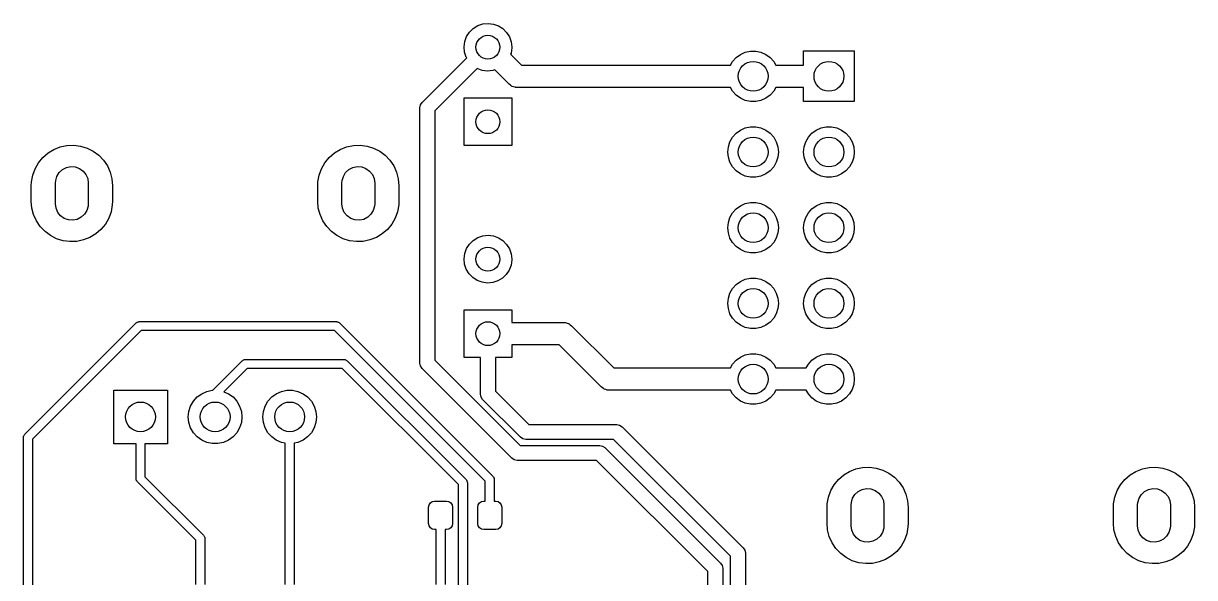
# Model space of a CAD drawing. Extents: x 123.2 to 169.8, y -142.4 to -48.3.
# Drawn here: x 126.67 to 165.93, y -66.86 to -48.26 of the extents above; entities that cross this region are included whole.
import ezdxf

# ---------------------------------------------------------------- set-up
doc = ezdxf.new("R2010")
doc.units = 0
doc.layers.add('BLACK', color=7, linetype='CONTINUOUS')

msp = doc.modelspace()

# ---------------------------------------------------------------- linework, layer by layer
at = {"layer": 'BLACK', "linetype": 'CONTINUOUS'}
for p, q in [((141.899, -48.3381), (142.068, -48.2807)), ((142.068, -48.2807), (142.246, -48.262)), ((142.246, -48.262), (142.423, -48.2831)), ((142.423, -48.2831), (142.591, -48.343)), ((141.523, -48.7063), (141.62, -48.5564)), ((141.62, -48.5564), (141.747, -48.4316)), ((141.747, -48.4316), (141.899, -48.3381)), ((142.591, -48.343), (142.741, -48.4385)), ((142.741, -48.4385), (142.867, -48.5651)), ((142.867, -48.5651), (142.961, -48.7163)), ((141.44, -49.0508), (141.462, -48.8739)), ((141.457, -49.2283), (141.44, -49.0508)), ((141.462, -48.8739), (141.523, -48.7063)), ((142.961, -48.7163), (143.02, -48.8848)), ((143.02, -48.8848), (143.04, -49.062)), ((143.04, -49.062), (143.04, -49.0843)), ((140.031, -50.9172), (141.528, -49.4207)), ((141.514, -49.3976), (141.457, -49.2283)), ((141.528, -49.4207), (141.514, -49.3976)), ((143.015, -49.261), (143.002, -49.294)), ((143.002, -49.294), (143.371, -49.663)), ((143.04, -49.0843), (143.015, -49.261)), ((150.442, -49.5384), (150.561, -49.4063)), ((150.561, -49.4063), (150.705, -49.3019)), ((150.705, -49.3019), (150.867, -49.2296)), ((150.867, -49.2296), (151.041, -49.1927)), ((151.041, -49.1927), (151.219, -49.1927)), ((151.219, -49.1927), (151.393, -49.2296)), ((151.393, -49.2296), (151.555, -49.3019)), ((151.555, -49.3019), (151.699, -49.4063)), ((151.699, -49.4063), (151.818, -49.5384)), ((152.82, -49.663), (152.82, -49.188)), ((152.82, -49.188), (154.52, -49.188)), ((154.52, -49.188), (154.52, -50.888)), ((141.879, -49.7761), (140.458, -51.1976)), ((142.046, -49.8382), (141.879, -49.7761)), ((142.223, -49.8618), (142.046, -49.8382)), ((142.401, -49.8457), (142.223, -49.8618)), ((142.471, -49.823), (142.401, -49.8457)), ((142.951, -50.3032), (142.471, -49.823)), ((143.371, -49.663), (150.37, -49.663)), ((150.37, -49.663), (150.442, -49.5384)), ((151.818, -49.5384), (151.89, -49.663)), ((151.89, -49.663), (152.82, -49.663)), ((142.994, -50.3339), (142.951, -50.3032)), ((143.035, -50.3666), (142.994, -50.3339)), ((143.044, -50.3696), (143.035, -50.3666)), ((143.051, -50.3748), (143.044, -50.3696)), ((143.102, -50.3899), (143.051, -50.3748)), ((143.152, -50.4074), (143.102, -50.3899)), ((143.164, -50.4085), (143.152, -50.4074)), ((143.169, -50.41), (143.164, -50.4085)), ((143.178, -50.4097), (143.169, -50.41)), ((143.216, -50.413), (143.178, -50.4097)), ((150.37, -50.413), (143.216, -50.413)), ((150.442, -50.5376), (150.37, -50.413)), ((150.561, -50.6697), (150.442, -50.5376)), ((151.818, -50.5376), (151.699, -50.6697)), ((151.89, -50.413), (151.818, -50.5376)), ((152.82, -50.413), (151.89, -50.413)), ((152.82, -50.888), (152.82, -50.413)), ((139.958, -51.094), (139.977, -50.9983)), ((139.977, -50.9983), (140.031, -50.9172)), ((141.44, -52.362), (141.44, -50.762)), ((141.44, -50.762), (143.04, -50.762)), ((143.04, -50.762), (143.04, -52.362)), ((150.705, -50.7741), (150.561, -50.6697)), ((150.867, -50.8464), (150.705, -50.7741)), ((151.041, -50.8833), (150.867, -50.8464)), ((151.219, -50.8833), (151.041, -50.8833)), ((151.393, -50.8464), (151.219, -50.8833)), ((151.555, -50.7741), (151.393, -50.8464)), ((151.699, -50.6697), (151.555, -50.7741)), ((154.52, -50.888), (152.82, -50.888)), ((139.958, -59.6632), (139.958, -51.094)), ((140.458, -51.1976), (140.458, -59.5597)), ((150.705, -51.8419), (150.867, -51.7696)), ((150.867, -51.7696), (151.041, -51.7327)), ((151.041, -51.7327), (151.219, -51.7327)), ((151.219, -51.7327), (151.393, -51.7696)), ((151.393, -51.7696), (151.555, -51.8419)), ((153.245, -51.8419), (153.407, -51.7696)), ((153.407, -51.7696), (153.581, -51.7327)), ((153.581, -51.7327), (153.759, -51.7327)), ((153.759, -51.7327), (153.933, -51.7696)), ((153.933, -51.7696), (154.095, -51.8419)), ((150.353, -52.2323), (150.442, -52.0784)), ((150.442, -52.0784), (150.561, -51.9463)), ((150.561, -51.9463), (150.705, -51.8419)), ((151.555, -51.8419), (151.699, -51.9463)), ((151.699, -51.9463), (151.818, -52.0784)), ((151.818, -52.0784), (151.907, -52.2323)), ((152.893, -52.2323), (152.982, -52.0784)), ((152.982, -52.0784), (153.101, -51.9463)), ((153.101, -51.9463), (153.245, -51.8419)), ((154.095, -51.8419), (154.239, -51.9463)), ((154.239, -51.9463), (154.358, -52.0784)), ((154.358, -52.0784), (154.447, -52.2323)), ((127.495, -52.6091), (127.691, -52.4898)), ((127.691, -52.4898), (127.905, -52.4054)), ((127.905, -52.4054), (128.13, -52.3581)), ((128.13, -52.3581), (128.36, -52.3495)), ((128.36, -52.3495), (128.588, -52.3797)), ((128.588, -52.3797), (128.808, -52.4479)), ((128.808, -52.4479), (129.013, -52.5521)), ((129.013, -52.5521), (129.197, -52.6894)), ((137.095, -52.6091), (137.291, -52.4898)), ((137.291, -52.4898), (137.505, -52.4054)), ((137.505, -52.4054), (137.73, -52.3581)), ((137.73, -52.3581), (137.96, -52.3495)), ((137.96, -52.3495), (138.188, -52.3797)), ((138.188, -52.3797), (138.408, -52.4479)), ((138.408, -52.4479), (138.613, -52.5521)), ((138.613, -52.5521), (138.797, -52.6894)), ((143.04, -52.362), (141.44, -52.362)), ((150.28, -52.578), (150.299, -52.4013)), ((150.299, -52.7547), (150.28, -52.578)), ((150.299, -52.4013), (150.353, -52.2323)), ((151.907, -52.2323), (151.961, -52.4013)), ((151.961, -52.4013), (151.98, -52.578)), ((151.98, -52.578), (151.961, -52.7547)), ((152.82, -52.578), (152.839, -52.4013)), ((152.839, -52.7547), (152.82, -52.578)), ((152.839, -52.4013), (152.893, -52.2323)), ((154.447, -52.2323), (154.501, -52.4013)), ((154.501, -52.4013), (154.52, -52.578)), ((154.52, -52.578), (154.501, -52.7547)), ((127.061, -53.1375), (127.175, -52.9377)), ((127.175, -52.9377), (127.321, -52.7599)), ((127.321, -52.7599), (127.495, -52.6091)), ((129.197, -52.6894), (129.356, -52.8558)), ((129.356, -52.8558), (129.484, -53.0466)), ((136.661, -53.1375), (136.775, -52.9377)), ((136.775, -52.9377), (136.921, -52.7599)), ((136.921, -52.7599), (137.095, -52.6091)), ((138.797, -52.6894), (138.956, -52.8558)), ((138.956, -52.8558), (139.084, -53.0466)), ((150.353, -52.9237), (150.299, -52.7547)), ((150.442, -53.0776), (150.353, -52.9237)), ((151.907, -52.9237), (151.818, -53.0776)), ((151.961, -52.7547), (151.907, -52.9237)), ((152.893, -52.9237), (152.839, -52.7547)), ((152.982, -53.0776), (152.893, -52.9237)), ((154.447, -52.9237), (154.358, -53.0776)), ((154.501, -52.7547), (154.447, -52.9237)), ((126.942, -53.58), (126.983, -53.3537)), ((126.983, -53.3537), (127.061, -53.1375)), ((127.794, -53.3943), (127.872, -53.2674)), ((127.872, -53.2674), (127.982, -53.1664)), ((127.982, -53.1664), (128.115, -53.0986)), ((128.115, -53.0986), (128.261, -53.0691)), ((128.261, -53.0691), (128.41, -53.08)), ((128.41, -53.08), (128.551, -53.1306)), ((128.551, -53.1306), (128.673, -53.2171)), ((128.673, -53.2171), (128.766, -53.3331)), ((128.766, -53.3331), (128.826, -53.4701)), ((129.484, -53.0466), (129.579, -53.2563)), ((129.579, -53.2563), (129.637, -53.4789)), ((136.542, -53.58), (136.583, -53.3537)), ((136.583, -53.3537), (136.661, -53.1375)), ((137.394, -53.3943), (137.472, -53.2674)), ((137.472, -53.2674), (137.582, -53.1664)), ((137.582, -53.1664), (137.715, -53.0986)), ((137.715, -53.0986), (137.861, -53.0691)), ((137.861, -53.0691), (138.01, -53.08)), ((138.01, -53.08), (138.151, -53.1306)), ((138.151, -53.1306), (138.273, -53.2171)), ((138.273, -53.2171), (138.366, -53.3331)), ((138.366, -53.3331), (138.426, -53.4701)), ((139.084, -53.0466), (139.179, -53.2563)), ((139.179, -53.2563), (139.237, -53.4789)), ((150.561, -53.2097), (150.442, -53.0776)), ((150.705, -53.3141), (150.561, -53.2097)), ((150.867, -53.3864), (150.705, -53.3141)), ((151.041, -53.4233), (150.867, -53.3864)), ((151.393, -53.3864), (151.219, -53.4233)), ((151.555, -53.3141), (151.393, -53.3864)), ((151.699, -53.2097), (151.555, -53.3141)), ((151.818, -53.0776), (151.699, -53.2097)), ((153.101, -53.2097), (152.982, -53.0776)), ((153.245, -53.3141), (153.101, -53.2097)), ((153.407, -53.3864), (153.245, -53.3141)), ((153.581, -53.4233), (153.407, -53.3864)), ((153.933, -53.3864), (153.759, -53.4233)), ((154.095, -53.3141), (153.933, -53.3864)), ((154.239, -53.2097), (154.095, -53.3141)), ((154.358, -53.0776), (154.239, -53.2097)), ((126.936, -53.708), (126.942, -53.58)), ((126.936, -54.228), (126.936, -53.708)), ((127.746, -53.618), (127.752, -53.5377)), ((127.746, -54.318), (127.746, -53.618)), ((127.752, -53.5377), (127.794, -53.3943)), ((128.826, -53.4701), (128.846, -53.618)), ((128.846, -53.618), (128.846, -54.318)), ((129.637, -53.4789), (129.656, -53.708)), ((129.656, -53.708), (129.656, -54.228)), ((136.536, -53.708), (136.542, -53.58)), ((136.536, -54.228), (136.536, -53.708)), ((137.346, -53.618), (137.352, -53.5377)), ((137.346, -54.318), (137.346, -53.618)), ((137.352, -53.5377), (137.394, -53.3943)), ((138.426, -53.4701), (138.446, -53.618)), ((138.446, -53.618), (138.446, -54.318)), ((139.237, -53.4789), (139.256, -53.708)), ((139.256, -53.708), (139.256, -54.228)), ((151.219, -53.4233), (151.041, -53.4233)), ((153.759, -53.4233), (153.581, -53.4233)), ((126.955, -54.4571), (126.936, -54.228)), ((127.013, -54.6797), (126.955, -54.4571)), ((127.766, -54.4659), (127.746, -54.318)), ((127.826, -54.6029), (127.766, -54.4659)), ((128.798, -54.5417), (128.72, -54.6686)), ((128.84, -54.3983), (128.798, -54.5417)), ((128.846, -54.318), (128.84, -54.3983)), ((129.65, -54.356), (129.609, -54.5823)), ((129.656, -54.228), (129.65, -54.356)), ((136.555, -54.4571), (136.536, -54.228)), ((136.613, -54.6797), (136.555, -54.4571)), ((137.366, -54.4659), (137.346, -54.318)), ((137.426, -54.6029), (137.366, -54.4659)), ((138.398, -54.5417), (138.32, -54.6686)), ((138.44, -54.3983), (138.398, -54.5417)), ((138.446, -54.318), (138.44, -54.3983)), ((139.25, -54.356), (139.209, -54.5823)), ((139.256, -54.228), (139.25, -54.356)), ((150.442, -54.6184), (150.561, -54.4863)), ((150.561, -54.4863), (150.705, -54.3819)), ((150.705, -54.3819), (150.867, -54.3096)), ((150.867, -54.3096), (151.041, -54.2727)), ((151.041, -54.2727), (151.219, -54.2727)), ((151.219, -54.2727), (151.393, -54.3096)), ((151.393, -54.3096), (151.555, -54.3819)), ((151.555, -54.3819), (151.699, -54.4863)), ((151.699, -54.4863), (151.818, -54.6184)), ((152.982, -54.6184), (153.101, -54.4863)), ((153.101, -54.4863), (153.245, -54.3819)), ((153.245, -54.3819), (153.407, -54.3096)), ((153.407, -54.3096), (153.581, -54.2727)), ((153.581, -54.2727), (153.759, -54.2727)), ((153.759, -54.2727), (153.933, -54.3096)), ((153.933, -54.3096), (154.095, -54.3819)), ((154.095, -54.3819), (154.239, -54.4863)), ((154.239, -54.4863), (154.358, -54.6184)), ((127.108, -54.8894), (127.013, -54.6797)), ((127.236, -55.0802), (127.108, -54.8894)), ((127.919, -54.7189), (127.826, -54.6029)), ((128.041, -54.8054), (127.919, -54.7189)), ((128.182, -54.856), (128.041, -54.8054)), ((128.331, -54.8669), (128.182, -54.856)), ((128.477, -54.8374), (128.331, -54.8669)), ((128.61, -54.7696), (128.477, -54.8374)), ((128.72, -54.6686), (128.61, -54.7696)), ((129.531, -54.7985), (129.417, -54.9983)), ((129.609, -54.5823), (129.531, -54.7985)), ((136.708, -54.8894), (136.613, -54.6797)), ((136.836, -55.0802), (136.708, -54.8894)), ((137.519, -54.7189), (137.426, -54.6029)), ((137.641, -54.8054), (137.519, -54.7189)), ((137.782, -54.856), (137.641, -54.8054)), ((137.931, -54.8669), (137.782, -54.856)), ((138.077, -54.8374), (137.931, -54.8669)), ((138.21, -54.7696), (138.077, -54.8374)), ((138.32, -54.6686), (138.21, -54.7696)), ((139.131, -54.7985), (139.017, -54.9983)), ((139.209, -54.5823), (139.131, -54.7985)), ((150.28, -55.118), (150.299, -54.9413)), ((150.299, -54.9413), (150.353, -54.7723)), ((150.353, -54.7723), (150.442, -54.6184)), ((151.818, -54.6184), (151.907, -54.7723)), ((151.907, -54.7723), (151.961, -54.9413)), ((151.961, -54.9413), (151.98, -55.118)), ((152.82, -55.118), (152.839, -54.9413)), ((152.839, -54.9413), (152.893, -54.7723)), ((152.893, -54.7723), (152.982, -54.6184)), ((154.358, -54.6184), (154.447, -54.7723)), ((154.447, -54.7723), (154.501, -54.9413)), ((154.501, -54.9413), (154.52, -55.118)), ((127.395, -55.2466), (127.236, -55.0802)), ((127.579, -55.3839), (127.395, -55.2466)), ((129.097, -55.3269), (128.901, -55.4462)), ((129.271, -55.1761), (129.097, -55.3269)), ((129.417, -54.9983), (129.271, -55.1761)), ((136.995, -55.2466), (136.836, -55.0802)), ((137.179, -55.3839), (136.995, -55.2466)), ((138.697, -55.3269), (138.501, -55.4462)), ((138.871, -55.1761), (138.697, -55.3269)), ((139.017, -54.9983), (138.871, -55.1761)), ((150.299, -55.2947), (150.28, -55.118)), ((150.353, -55.4637), (150.299, -55.2947)), ((151.961, -55.2947), (151.907, -55.4637)), ((151.98, -55.118), (151.961, -55.2947)), ((152.839, -55.2947), (152.82, -55.118)), ((152.893, -55.4637), (152.839, -55.2947)), ((154.501, -55.2947), (154.447, -55.4637)), ((154.52, -55.118), (154.501, -55.2947)), ((127.784, -55.4881), (127.579, -55.3839)), ((128.004, -55.5563), (127.784, -55.4881)), ((128.232, -55.5865), (128.004, -55.5563)), ((128.462, -55.5779), (128.232, -55.5865)), ((128.687, -55.5306), (128.462, -55.5779)), ((128.901, -55.4462), (128.687, -55.5306)), ((137.384, -55.4881), (137.179, -55.3839)), ((137.604, -55.5563), (137.384, -55.4881)), ((137.832, -55.5865), (137.604, -55.5563)), ((138.062, -55.5779), (137.832, -55.5865)), ((138.287, -55.5306), (138.062, -55.5779)), ((138.501, -55.4462), (138.287, -55.5306)), ((141.523, -55.8183), (141.62, -55.6684)), ((141.62, -55.6684), (141.747, -55.5436)), ((141.747, -55.5436), (141.899, -55.4501)), ((141.899, -55.4501), (142.068, -55.3927)), ((142.068, -55.3927), (142.246, -55.374)), ((142.246, -55.374), (142.423, -55.3951)), ((142.423, -55.3951), (142.591, -55.455)), ((142.591, -55.455), (142.741, -55.5505)), ((142.741, -55.5505), (142.867, -55.6771)), ((142.867, -55.6771), (142.961, -55.8283)), ((150.442, -55.6176), (150.353, -55.4637)), ((150.561, -55.7497), (150.442, -55.6176)), ((151.818, -55.6176), (151.699, -55.7497)), ((151.907, -55.4637), (151.818, -55.6176)), ((152.982, -55.6176), (152.893, -55.4637)), ((153.101, -55.7497), (152.982, -55.6176)), ((154.358, -55.6176), (154.239, -55.7497)), ((154.447, -55.4637), (154.358, -55.6176)), ((141.44, -56.1628), (141.462, -55.9859)), ((141.462, -55.9859), (141.523, -55.8183)), ((142.961, -55.8283), (143.02, -55.9968)), ((143.02, -55.9968), (143.04, -56.174)), ((150.705, -55.8541), (150.561, -55.7497)), ((150.867, -55.9264), (150.705, -55.8541)), ((151.041, -55.9633), (150.867, -55.9264)), ((151.219, -55.9633), (151.041, -55.9633)), ((151.393, -55.9264), (151.219, -55.9633)), ((151.555, -55.8541), (151.393, -55.9264)), ((151.699, -55.7497), (151.555, -55.8541)), ((153.245, -55.8541), (153.101, -55.7497)), ((153.407, -55.9264), (153.245, -55.8541)), ((153.581, -55.9633), (153.407, -55.9264)), ((153.759, -55.9633), (153.581, -55.9633)), ((153.933, -55.9264), (153.759, -55.9633)), ((154.095, -55.8541), (153.933, -55.9264)), ((154.239, -55.7497), (154.095, -55.8541)), ((141.457, -56.3403), (141.44, -56.1628)), ((141.514, -56.5096), (141.457, -56.3403)), ((141.606, -56.6621), (141.514, -56.5096)), ((143.015, -56.373), (142.952, -56.5397)), ((143.04, -56.1963), (143.015, -56.373)), ((143.04, -56.174), (143.04, -56.1963)), ((141.73, -56.7904), (141.606, -56.6621)), ((141.879, -56.8881), (141.73, -56.7904)), ((142.046, -56.9502), (141.879, -56.8881)), ((142.57, -56.9025), (142.401, -56.9577)), ((142.724, -56.8112), (142.57, -56.9025)), ((142.853, -56.6882), (142.724, -56.8112)), ((142.952, -56.5397), (142.853, -56.6882)), ((150.705, -56.9219), (150.867, -56.8496)), ((150.867, -56.8496), (151.041, -56.8127)), ((151.041, -56.8127), (151.219, -56.8127)), ((151.219, -56.8127), (151.393, -56.8496)), ((151.393, -56.8496), (151.555, -56.9219)), ((153.245, -56.9219), (153.407, -56.8496)), ((153.407, -56.8496), (153.581, -56.8127)), ((153.581, -56.8127), (153.759, -56.8127)), ((153.759, -56.8127), (153.933, -56.8496)), ((153.933, -56.8496), (154.095, -56.9219)), ((142.223, -56.9738), (142.046, -56.9502)), ((142.401, -56.9577), (142.223, -56.9738)), ((150.353, -57.3123), (150.442, -57.1584)), ((150.442, -57.1584), (150.561, -57.0263)), ((150.561, -57.0263), (150.705, -56.9219)), ((151.555, -56.9219), (151.699, -57.0263)), ((151.699, -57.0263), (151.818, -57.1584)), ((151.818, -57.1584), (151.907, -57.3123)), ((152.893, -57.3123), (152.982, -57.1584)), ((152.982, -57.1584), (153.101, -57.0263)), ((153.101, -57.0263), (153.245, -56.9219)), ((154.095, -56.9219), (154.239, -57.0263)), ((154.239, -57.0263), (154.358, -57.1584)), ((154.358, -57.1584), (154.447, -57.3123)), ((150.28, -57.658), (150.299, -57.4813)), ((150.299, -57.8347), (150.28, -57.658)), ((150.299, -57.4813), (150.353, -57.3123)), ((151.907, -57.3123), (151.961, -57.4813)), ((151.961, -57.4813), (151.98, -57.658)), ((151.98, -57.658), (151.961, -57.8347)), ((152.82, -57.658), (152.839, -57.4813)), ((152.839, -57.8347), (152.82, -57.658)), ((152.839, -57.4813), (152.893, -57.3123)), ((154.447, -57.3123), (154.501, -57.4813)), ((154.501, -57.4813), (154.52, -57.658)), ((154.52, -57.658), (154.501, -57.8347)), ((141.44, -59.474), (141.44, -57.874)), ((141.44, -57.874), (143.04, -57.874)), ((143.04, -57.874), (143.04, -58.299)), ((150.353, -58.0037), (150.299, -57.8347)), ((150.442, -58.1576), (150.353, -58.0037)), ((151.907, -58.0037), (151.818, -58.1576)), ((151.961, -57.8347), (151.907, -58.0037)), ((152.893, -58.0037), (152.839, -57.8347)), ((152.982, -58.1576), (152.893, -58.0037)), ((154.447, -58.0037), (154.358, -58.1576)), ((154.501, -57.8347), (154.447, -58.0037)), ((126.715, -62.0489), (130.45, -58.3139)), ((130.45, -58.3139), (130.467, -58.3041)), ((130.467, -58.3041), (130.481, -58.2901)), ((130.481, -58.2901), (130.5, -58.285)), ((130.5, -58.285), (130.517, -58.2751)), ((130.517, -58.2751), (130.537, -58.2751)), ((130.537, -58.2751), (130.556, -58.27)), ((130.556, -58.27), (137.16, -58.27)), ((137.16, -58.27), (137.179, -58.2751)), ((137.179, -58.2751), (137.199, -58.2751)), ((137.199, -58.2751), (137.216, -58.285)), ((137.216, -58.285), (137.235, -58.2901)), ((137.235, -58.2901), (137.249, -58.3041)), ((137.249, -58.3041), (137.266, -58.3139)), ((137.266, -58.3139), (142.409, -63.4569)), ((143.04, -58.299), (144.78, -58.299)), ((144.78, -58.299), (144.818, -58.3023)), ((144.818, -58.3023), (144.827, -58.302)), ((144.827, -58.302), (144.832, -58.3035)), ((144.832, -58.3035), (144.844, -58.3046)), ((144.844, -58.3046), (144.894, -58.3221)), ((144.894, -58.3221), (144.945, -58.3372)), ((144.945, -58.3372), (144.952, -58.3424)), ((144.952, -58.3424), (144.961, -58.3454)), ((144.961, -58.3454), (145.002, -58.3781)), ((145.002, -58.3781), (145.045, -58.4088)), ((145.045, -58.4088), (146.459, -59.823)), ((150.561, -58.2897), (150.442, -58.1576)), ((150.705, -58.3941), (150.561, -58.2897)), ((150.867, -58.4664), (150.705, -58.3941)), ((151.041, -58.5033), (150.867, -58.4664)), ((151.393, -58.4664), (151.219, -58.5033)), ((151.555, -58.3941), (151.393, -58.4664)), ((151.699, -58.2897), (151.555, -58.3941)), ((151.818, -58.1576), (151.699, -58.2897)), ((153.101, -58.2897), (152.982, -58.1576)), ((153.245, -58.3941), (153.101, -58.2897)), ((153.407, -58.4664), (153.245, -58.3941)), ((153.581, -58.5033), (153.407, -58.4664)), ((153.933, -58.4664), (153.759, -58.5033)), ((154.095, -58.3941), (153.933, -58.4664)), ((154.239, -58.2897), (154.095, -58.3941)), ((154.358, -58.1576), (154.239, -58.2897)), ((130.618, -58.57), (126.971, -62.2171)), ((137.098, -58.57), (130.618, -58.57)), ((142.153, -63.6251), (137.098, -58.57)), ((151.219, -58.5033), (151.041, -58.5033)), ((153.759, -58.5033), (153.581, -58.5033)), ((144.625, -59.049), (143.04, -59.049)), ((143.04, -59.049), (143.04, -59.474)), ((146.039, -60.4632), (144.625, -59.049)), ((133.017, -60.5729), (134.006, -59.5839)), ((134.006, -59.5839), (134.023, -59.5741)), ((134.023, -59.5741), (134.037, -59.5601)), ((134.037, -59.5601), (134.056, -59.555)), ((134.056, -59.555), (134.073, -59.5451)), ((134.073, -59.5451), (134.093, -59.5451)), ((134.093, -59.5451), (134.112, -59.54)), ((134.112, -59.54), (137.414, -59.54)), ((137.414, -59.54), (137.433, -59.5451)), ((137.433, -59.5451), (137.453, -59.5451)), ((137.453, -59.5451), (137.47, -59.555)), ((137.47, -59.555), (137.489, -59.5601)), ((137.489, -59.5601), (137.503, -59.5741)), ((137.503, -59.5741), (137.52, -59.5839)), ((137.52, -59.5839), (141.509, -63.5729)), ((139.977, -59.7589), (139.958, -59.6632)), ((140.458, -59.5597), (143.324, -62.4255)), ((141.99, -59.474), (141.44, -59.474)), ((141.99, -60.706), (141.99, -59.474)), ((143.04, -59.474), (142.49, -59.474)), ((142.49, -59.474), (142.49, -60.6024)), ((150.442, -59.6984), (150.561, -59.5663)), ((150.561, -59.5663), (150.705, -59.4619)), ((150.705, -59.4619), (150.867, -59.3896)), ((150.867, -59.3896), (151.041, -59.3527)), ((151.041, -59.3527), (151.219, -59.3527)), ((151.219, -59.3527), (151.393, -59.3896)), ((151.393, -59.3896), (151.555, -59.4619)), ((151.555, -59.4619), (151.699, -59.5663)), ((151.699, -59.5663), (151.818, -59.6984)), ((152.982, -59.6984), (153.101, -59.5663)), ((153.101, -59.5663), (153.245, -59.4619)), ((153.245, -59.4619), (153.407, -59.3896)), ((153.407, -59.3896), (153.581, -59.3527)), ((153.581, -59.3527), (153.759, -59.3527)), ((153.759, -59.3527), (153.933, -59.3896)), ((153.933, -59.3896), (154.095, -59.4619)), ((154.095, -59.4619), (154.239, -59.5663)), ((154.239, -59.5663), (154.358, -59.6984)), ((134.174, -59.84), (133.393, -60.6207)), ((137.352, -59.84), (134.174, -59.84)), ((141.253, -63.7411), (137.352, -59.84)), ((140.031, -59.84), (139.977, -59.7589)), ((143.043, -62.8523), (140.031, -59.84)), ((146.459, -59.823), (150.37, -59.823)), ((150.37, -59.823), (150.442, -59.6984)), ((151.818, -59.6984), (151.89, -59.823)), ((151.89, -59.823), (152.91, -59.823)), ((152.91, -59.823), (152.982, -59.6984)), ((154.358, -59.6984), (154.447, -59.8523)), ((154.447, -59.8523), (154.501, -60.0213)), ((154.501, -60.0213), (154.52, -60.198)), ((154.501, -60.3747), (154.447, -60.5437)), ((154.52, -60.198), (154.501, -60.3747)), ((129.696, -62.368), (129.696, -60.568)), ((129.696, -60.568), (131.496, -60.568)), ((131.496, -60.568), (131.496, -62.368)), ((132.368, -60.939), (132.494, -60.7992)), ((132.494, -60.7992), (132.646, -60.6886)), ((132.646, -60.6886), (132.818, -60.612)), ((132.818, -60.612), (133.002, -60.5729)), ((133.002, -60.5729), (133.017, -60.5729)), ((133.393, -60.6207), (133.546, -60.6886)), ((133.546, -60.6886), (133.698, -60.7992)), ((133.698, -60.7992), (133.824, -60.939)), ((134.868, -60.939), (134.994, -60.7992)), ((134.994, -60.7992), (135.146, -60.6886)), ((135.146, -60.6886), (135.318, -60.612)), ((135.318, -60.612), (135.502, -60.5729)), ((135.502, -60.5729), (135.69, -60.5729)), ((135.69, -60.5729), (135.874, -60.612)), ((135.874, -60.612), (136.046, -60.6886)), ((136.046, -60.6886), (136.198, -60.7992)), ((136.198, -60.7992), (136.324, -60.939)), ((142.009, -60.8017), (141.99, -60.706)), ((142.063, -60.8828), (142.009, -60.8017)), ((142.49, -60.6024), (143.614, -61.726)), ((146.082, -60.4939), (146.039, -60.4632)), ((146.123, -60.5266), (146.082, -60.4939)), ((146.132, -60.5296), (146.123, -60.5266)), ((146.139, -60.5348), (146.132, -60.5296)), ((146.19, -60.5499), (146.139, -60.5348)), ((146.24, -60.5674), (146.19, -60.5499)), ((146.252, -60.5685), (146.24, -60.5674)), ((146.257, -60.57), (146.252, -60.5685)), ((146.266, -60.5697), (146.257, -60.57)), ((146.304, -60.573), (146.266, -60.5697)), ((150.37, -60.573), (146.304, -60.573)), ((150.442, -60.6976), (150.37, -60.573)), ((150.561, -60.8297), (150.442, -60.6976)), ((150.705, -60.9341), (150.561, -60.8297)), ((151.699, -60.8297), (151.555, -60.9341)), ((151.818, -60.6976), (151.699, -60.8297)), ((151.89, -60.573), (151.818, -60.6976)), ((152.91, -60.573), (151.89, -60.573)), ((152.982, -60.6976), (152.91, -60.573)), ((153.101, -60.8297), (152.982, -60.6976)), ((153.245, -60.9341), (153.101, -60.8297)), ((154.239, -60.8297), (154.095, -60.9341)), ((154.358, -60.6976), (154.239, -60.8297)), ((154.447, -60.5437), (154.358, -60.6976)), ((132.216, -61.2809), (132.274, -61.1019)), ((132.274, -61.1019), (132.368, -60.939)), ((133.824, -60.939), (133.918, -61.1019)), ((133.918, -61.1019), (133.976, -61.2809)), ((134.716, -61.2809), (134.774, -61.1019)), ((134.774, -61.1019), (134.868, -60.939)), ((136.324, -60.939), (136.418, -61.1019)), ((136.418, -61.1019), (136.476, -61.2809)), ((143.333, -62.1528), (142.063, -60.8828)), ((150.867, -61.0064), (150.705, -60.9341)), ((151.041, -61.0433), (150.867, -61.0064)), ((151.219, -61.0433), (151.041, -61.0433)), ((151.393, -61.0064), (151.219, -61.0433)), ((151.555, -60.9341), (151.393, -61.0064)), ((153.407, -61.0064), (153.245, -60.9341)), ((153.581, -61.0433), (153.407, -61.0064)), ((153.759, -61.0433), (153.581, -61.0433)), ((153.933, -61.0064), (153.759, -61.0433)), ((154.095, -60.9341), (153.933, -61.0064)), ((132.196, -61.468), (132.216, -61.2809)), ((132.216, -61.6551), (132.196, -61.468)), ((133.976, -61.2809), (133.996, -61.468)), ((133.996, -61.468), (133.976, -61.6551)), ((134.696, -61.468), (134.716, -61.2809)), ((134.716, -61.6551), (134.696, -61.468)), ((136.476, -61.2809), (136.496, -61.468)), ((136.496, -61.468), (136.476, -61.6551)), ((132.274, -61.8341), (132.216, -61.6551)), ((132.368, -61.997), (132.274, -61.8341)), ((132.494, -62.1368), (132.368, -61.997)), ((133.824, -61.997), (133.698, -62.1368)), ((133.918, -61.8341), (133.824, -61.997)), ((133.976, -61.6551), (133.918, -61.8341)), ((134.774, -61.8341), (134.716, -61.6551)), ((134.868, -61.997), (134.774, -61.8341)), ((134.994, -62.1368), (134.868, -61.997)), ((136.324, -61.997), (136.198, -62.1368)), ((136.418, -61.8341), (136.324, -61.997)), ((136.476, -61.6551), (136.418, -61.8341)), ((143.614, -61.726), (146.558, -61.726)), ((146.558, -61.726), (146.654, -61.745)), ((146.654, -61.745), (146.735, -61.7992)), ((146.735, -61.7992), (150.799, -65.8632)), ((126.671, -62.155), (126.676, -62.1359)), ((126.671, -69.3959), (126.671, -62.155)), ((126.676, -62.1162), (126.686, -62.0991)), ((126.676, -62.1359), (126.676, -62.1162)), ((126.686, -62.0991), (126.691, -62.08)), ((126.691, -62.08), (126.705, -62.066)), ((126.705, -62.066), (126.715, -62.0489)), ((126.971, -62.2171), (126.971, -69.458)), ((130.446, -62.368), (129.696, -62.368)), ((130.446, -63.54), (130.446, -62.368)), ((131.496, -62.368), (130.746, -62.368)), ((130.746, -62.368), (130.746, -63.4779)), ((132.646, -62.2474), (132.494, -62.1368)), ((132.818, -62.324), (132.646, -62.2474)), ((133.002, -62.3631), (132.818, -62.324)), ((133.19, -62.3631), (133.002, -62.3631)), ((133.374, -62.324), (133.19, -62.3631)), ((133.546, -62.2474), (133.374, -62.324)), ((133.698, -62.1368), (133.546, -62.2474)), ((135.146, -62.2474), (134.994, -62.1368)), ((135.318, -62.324), (135.146, -62.2474)), ((135.446, -62.3512), (135.318, -62.324)), ((135.446, -67.089), (135.446, -62.3512)), ((135.874, -62.324), (135.746, -62.3512)), ((135.746, -62.3512), (135.746, -67.089)), ((136.046, -62.2474), (135.874, -62.324)), ((136.198, -62.1368), (136.046, -62.2474)), ((143.414, -62.207), (143.333, -62.1528)), ((143.51, -62.226), (143.414, -62.207)), ((146.454, -62.226), (143.51, -62.226)), ((150.372, -66.1436), (146.454, -62.226)), ((143.324, -62.4255), (145.988, -62.4255)), ((145.988, -62.4255), (146.083, -62.4445)), ((146.083, -62.4445), (146.164, -62.4987)), ((146.164, -62.4987), (150.037, -66.3712)), ((143.125, -62.9065), (143.043, -62.8523)), ((143.043, -62.8523), (143.043, -62.8523)), ((143.22, -62.9255), (143.125, -62.9065)), ((145.884, -62.9255), (143.22, -62.9255)), ((143.22, -62.9255), (143.22, -62.9255)), ((149.61, -66.6516), (145.884, -62.9255)), ((154.575, -63.2104), (154.8, -63.1631)), ((154.8, -63.1631), (155.03, -63.1545)), ((155.03, -63.1545), (155.258, -63.1847)), ((155.258, -63.1847), (155.478, -63.2529)), ((164.175, -63.2104), (164.4, -63.1631)), ((164.4, -63.1631), (164.63, -63.1545)), ((164.63, -63.1545), (164.858, -63.1847)), ((164.858, -63.1847), (165.078, -63.2529)), ((130.451, -63.5591), (130.446, -63.54)), ((130.451, -63.5788), (130.451, -63.5591)), ((130.461, -63.5959), (130.451, -63.5788)), ((130.746, -63.4779), (132.707, -65.4389)), ((141.509, -63.5729), (141.519, -63.59)), ((141.519, -63.59), (141.533, -63.604)), ((142.409, -63.4569), (142.419, -63.474)), ((142.419, -63.474), (142.433, -63.488)), ((142.433, -63.488), (142.438, -63.5071)), ((142.438, -63.5071), (142.448, -63.5242)), ((142.448, -63.5242), (142.448, -63.5439)), ((142.448, -63.5439), (142.453, -63.563)), ((142.453, -63.563), (142.453, -64.295)), ((153.845, -63.7427), (153.991, -63.5649)), ((153.991, -63.5649), (154.165, -63.4141)), ((154.165, -63.4141), (154.361, -63.2948)), ((154.361, -63.2948), (154.575, -63.2104)), ((155.478, -63.2529), (155.683, -63.3571)), ((155.683, -63.3571), (155.867, -63.4944)), ((155.867, -63.4944), (156.026, -63.6608)), ((163.445, -63.7427), (163.591, -63.5649)), ((163.591, -63.5649), (163.765, -63.4141)), ((163.765, -63.4141), (163.961, -63.2948)), ((163.961, -63.2948), (164.175, -63.2104)), ((165.078, -63.2529), (165.283, -63.3571)), ((165.283, -63.3571), (165.467, -63.4944)), ((165.467, -63.4944), (165.626, -63.6608)), ((130.466, -63.615), (130.461, -63.5959)), ((130.48, -63.629), (130.466, -63.615)), ((130.49, -63.6461), (130.48, -63.629)), ((132.451, -65.6071), (130.49, -63.6461)), ((141.253, -67.997), (141.253, -63.7411)), ((141.533, -63.604), (141.538, -63.6231)), ((141.538, -63.6231), (141.548, -63.6402)), ((141.548, -63.6402), (141.548, -63.6599)), ((141.548, -63.6599), (141.553, -63.679)), ((141.553, -63.679), (141.553, -67.9349)), ((142.153, -64.295), (142.153, -63.6251)), ((153.653, -64.1587), (153.731, -63.9425)), ((153.731, -63.9425), (153.845, -63.7427)), ((154.542, -64.0724), (154.652, -63.9714)), ((154.652, -63.9714), (154.785, -63.9036)), ((154.785, -63.9036), (154.931, -63.8741)), ((154.931, -63.8741), (155.08, -63.885)), ((155.08, -63.885), (155.221, -63.9356)), ((155.221, -63.9356), (155.343, -64.0221)), ((156.026, -63.6608), (156.154, -63.8516)), ((156.154, -63.8516), (156.249, -64.0613)), ((163.253, -64.1587), (163.331, -63.9425)), ((163.331, -63.9425), (163.445, -63.7427)), ((164.142, -64.0724), (164.252, -63.9714)), ((164.252, -63.9714), (164.385, -63.9036)), ((164.385, -63.9036), (164.531, -63.8741)), ((164.531, -63.8741), (164.68, -63.885)), ((164.68, -63.885), (164.821, -63.9356)), ((164.821, -63.9356), (164.943, -64.0221)), ((165.626, -63.6608), (165.754, -63.8516)), ((165.754, -63.8516), (165.849, -64.0613)), ((140.268, -64.4185), (140.312, -64.3536)), ((140.312, -64.3536), (140.376, -64.3102)), ((140.376, -64.3102), (140.453, -64.295)), ((140.453, -64.295), (140.853, -64.295)), ((140.853, -64.295), (140.93, -64.3102)), ((140.93, -64.3102), (140.994, -64.3536)), ((140.994, -64.3536), (141.038, -64.4185)), ((141.918, -64.4185), (141.962, -64.3536)), ((141.962, -64.3536), (142.026, -64.3102)), ((142.026, -64.3102), (142.103, -64.295)), ((142.103, -64.295), (142.153, -64.295)), ((142.453, -64.295), (142.503, -64.295)), ((142.503, -64.295), (142.58, -64.3102)), ((142.58, -64.3102), (142.644, -64.3536)), ((142.644, -64.3536), (142.688, -64.4185)), ((153.612, -64.385), (153.653, -64.1587)), ((154.416, -64.423), (154.422, -64.3427)), ((154.422, -64.3427), (154.464, -64.1993)), ((154.464, -64.1993), (154.542, -64.0724)), ((155.343, -64.0221), (155.436, -64.1381)), ((155.436, -64.1381), (155.496, -64.2751)), ((155.496, -64.2751), (155.516, -64.423)), ((156.249, -64.0613), (156.307, -64.2839)), ((156.307, -64.2839), (156.326, -64.513)), ((163.212, -64.385), (163.253, -64.1587)), ((164.016, -64.423), (164.022, -64.3427)), ((164.022, -64.3427), (164.064, -64.1993)), ((164.064, -64.1993), (164.142, -64.0724)), ((164.943, -64.0221), (165.036, -64.1381)), ((165.036, -64.1381), (165.096, -64.2751)), ((165.096, -64.2751), (165.116, -64.423)), ((165.849, -64.0613), (165.907, -64.2839)), ((165.907, -64.2839), (165.926, -64.513)), ((140.253, -64.495), (140.268, -64.4185)), ((140.253, -65.045), (140.253, -64.495)), ((141.038, -64.4185), (141.053, -64.495)), ((141.053, -64.495), (141.053, -65.045)), ((141.903, -64.495), (141.918, -64.4185)), ((141.903, -65.045), (141.903, -64.495)), ((142.688, -64.4185), (142.703, -64.495)), ((142.703, -64.495), (142.703, -65.045)), ((153.606, -64.513), (153.612, -64.385)), ((153.606, -65.033), (153.606, -64.513)), ((154.416, -65.123), (154.416, -64.423)), ((155.516, -64.423), (155.516, -65.123)), ((156.326, -64.513), (156.326, -65.033)), ((163.206, -64.513), (163.212, -64.385)), ((163.206, -65.033), (163.206, -64.513)), ((164.016, -65.123), (164.016, -64.423)), ((165.116, -64.423), (165.116, -65.123)), ((165.926, -64.513), (165.926, -65.033)), ((140.268, -65.1215), (140.253, -65.045)), ((140.312, -65.1864), (140.268, -65.1215)), ((141.038, -65.1215), (140.994, -65.1864)), ((141.053, -65.045), (141.038, -65.1215)), ((141.918, -65.1215), (141.903, -65.045)), ((141.962, -65.1864), (141.918, -65.1215)), ((142.688, -65.1215), (142.644, -65.1864)), ((142.703, -65.045), (142.688, -65.1215)), ((153.625, -65.2621), (153.606, -65.033)), ((154.436, -65.2709), (154.416, -65.123)), ((155.516, -65.123), (155.51, -65.2033)), ((156.32, -65.161), (156.279, -65.3873)), ((156.326, -65.033), (156.32, -65.161)), ((163.225, -65.2621), (163.206, -65.033)), ((164.036, -65.2709), (164.016, -65.123)), ((165.116, -65.123), (165.11, -65.2033)), ((165.92, -65.161), (165.879, -65.3873)), ((165.926, -65.033), (165.92, -65.161)), ((132.707, -65.4389), (132.717, -65.456)), ((132.717, -65.456), (132.731, -65.47)), ((132.731, -65.47), (132.736, -65.4891)), ((132.736, -65.4891), (132.746, -65.5062)), ((132.746, -65.5062), (132.746, -65.5259)), ((132.746, -65.5259), (132.751, -65.545)), ((132.751, -65.545), (132.751, -67.089)), ((140.376, -65.2298), (140.312, -65.1864)), ((140.453, -65.245), (140.376, -65.2298)), ((140.503, -65.245), (140.453, -65.245)), ((140.503, -67.089), (140.503, -65.245)), ((140.853, -65.245), (140.803, -65.245)), ((140.803, -65.245), (140.803, -67.089)), ((140.93, -65.2298), (140.853, -65.245)), ((140.994, -65.1864), (140.93, -65.2298)), ((142.026, -65.2298), (141.962, -65.1864)), ((142.103, -65.245), (142.026, -65.2298)), ((142.503, -65.245), (142.103, -65.245)), ((142.58, -65.2298), (142.503, -65.245)), ((142.644, -65.1864), (142.58, -65.2298)), ((153.683, -65.4847), (153.625, -65.2621)), ((153.778, -65.6944), (153.683, -65.4847)), ((154.496, -65.4079), (154.436, -65.2709)), ((154.589, -65.5239), (154.496, -65.4079)), ((154.711, -65.6104), (154.589, -65.5239)), ((155.39, -65.4736), (155.28, -65.5746)), ((155.468, -65.3467), (155.39, -65.4736)), ((155.51, -65.2033), (155.468, -65.3467)), ((156.279, -65.3873), (156.201, -65.6035)), ((163.283, -65.4847), (163.225, -65.2621)), ((163.378, -65.6944), (163.283, -65.4847)), ((164.096, -65.4079), (164.036, -65.2709)), ((164.189, -65.5239), (164.096, -65.4079)), ((164.311, -65.6104), (164.189, -65.5239)), ((164.99, -65.4736), (164.88, -65.5746)), ((165.068, -65.3467), (164.99, -65.4736)), ((165.11, -65.2033), (165.068, -65.3467)), ((165.879, -65.3873), (165.801, -65.6035)), ((132.451, -67.089), (132.451, -65.6071)), ((150.799, -65.8632), (150.853, -65.9443)), ((150.853, -65.9443), (150.872, -66.04)), ((153.906, -65.8852), (153.778, -65.6944)), ((154.065, -66.0516), (153.906, -65.8852)), ((154.852, -65.661), (154.711, -65.6104)), ((155.001, -65.6719), (154.852, -65.661)), ((155.147, -65.6424), (155.001, -65.6719)), ((155.28, -65.5746), (155.147, -65.6424)), ((156.087, -65.8033), (155.941, -65.9811)), ((156.201, -65.6035), (156.087, -65.8033)), ((163.506, -65.8852), (163.378, -65.6944)), ((163.665, -66.0516), (163.506, -65.8852)), ((164.452, -65.661), (164.311, -65.6104)), ((164.601, -65.6719), (164.452, -65.661)), ((164.747, -65.6424), (164.601, -65.6719)), ((164.88, -65.5746), (164.747, -65.6424)), ((165.687, -65.8033), (165.541, -65.9811)), ((165.801, -65.6035), (165.687, -65.8033)), ((150.372, -74.7997), (150.372, -66.1436)), ((150.872, -66.04), (150.872, -74.9032)), ((154.249, -66.1889), (154.065, -66.0516)), ((154.454, -66.2931), (154.249, -66.1889)), ((154.674, -66.3613), (154.454, -66.2931)), ((155.357, -66.3356), (155.132, -66.3829)), ((155.571, -66.2512), (155.357, -66.3356)), ((155.767, -66.1319), (155.571, -66.2512)), ((155.941, -65.9811), (155.767, -66.1319)), ((163.849, -66.1889), (163.665, -66.0516)), ((164.054, -66.2931), (163.849, -66.1889)), ((164.274, -66.3613), (164.054, -66.2931)), ((164.957, -66.3356), (164.732, -66.3829)), ((165.171, -66.2512), (164.957, -66.3356)), ((165.367, -66.1319), (165.171, -66.2512)), ((165.541, -65.9811), (165.367, -66.1319)), ((149.61, -74.5724), (149.61, -66.6516)), ((150.037, -66.3712), (150.037, -66.3712)), ((150.037, -66.3712), (150.091, -66.4523)), ((150.091, -66.4523), (150.11, -66.548)), ((150.11, -66.548), (150.11, -66.548)), ((150.11, -66.548), (150.11, -74.676)), ((154.902, -66.3915), (154.674, -66.3613)), ((155.132, -66.3829), (154.902, -66.3915)), ((164.502, -66.3915), (164.274, -66.3613)), ((164.732, -66.3829), (164.502, -66.3915))]:
    msp.add_line(p, q, dxfattribs=at)
at = {"layer": 'BLACK'}
for centre, radius in [((142.24, -49.062), 0.4), ((151.13, -50.038), 0.5), ((153.67, -50.038), 0.5), ((142.24, -51.562), 0.4), ((151.13, -52.578), 0.5), ((153.67, -52.578), 0.5), ((151.13, -55.118), 0.5), ((153.67, -55.118), 0.5), ((142.24, -56.174), 0.4), ((151.13, -57.658), 0.5), ((153.67, -57.658), 0.5), ((142.24, -58.674), 0.4), ((151.13, -60.198), 0.5), ((153.67, -60.198), 0.5), ((130.596, -61.468), 0.5), ((133.096, -61.468), 0.5), ((135.596, -61.468), 0.5)]:
    msp.add_circle(centre, radius, dxfattribs=at)

doc.saveas('drawing.dxf')
